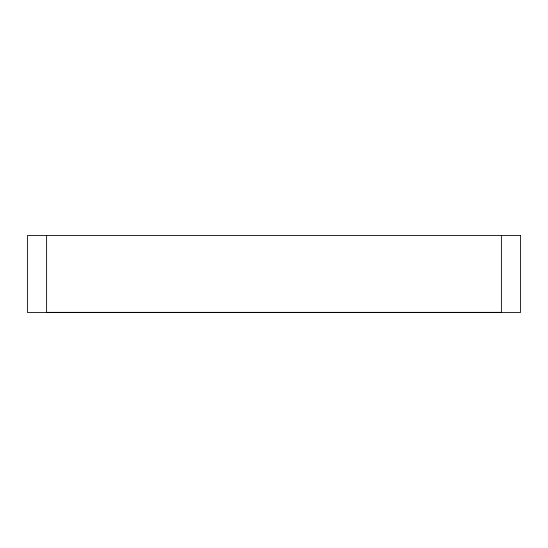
<?xml version="1.0" encoding="UTF-8"?>
<svg xmlns="http://www.w3.org/2000/svg" width="548" height="548" viewBox="0 0 548 548"><rect width="100%" height="100%" fill="white"/><g stroke="black" fill="none" stroke-linecap="round" stroke-linejoin="round"><path stroke-width="0.82" d="M46.614 312.346L501.386 312.346M501.386 235.572L501.386 312.429M46.614 235.572L46.614 312.429M520.6 235.572L27.4 235.572L27.4 312.429L520.6 312.429L520.6 235.572"/></g></svg>
